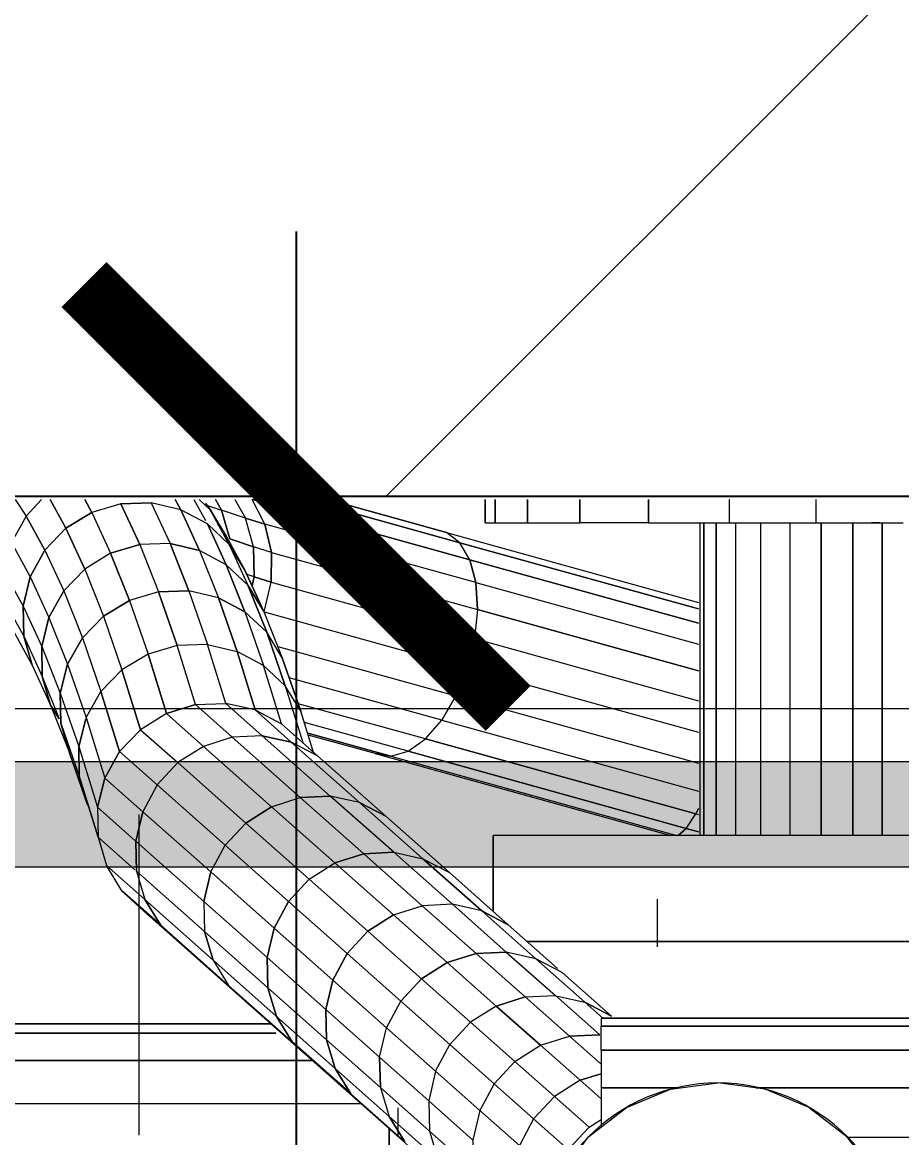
# Model space of a CAD drawing. Header units: millimetres. Extents: x -18512 to 101824, y -95768 to 52898.
# Drawn here: x 17744.8 to 17827.8, y -83957.9 to -83852.6 of the extents above; entities that cross this region are included whole.
import ezdxf

# ---------------------------------------------------------------- set-up
doc = ezdxf.new("R2010")
doc.units = ezdxf.units.MM
doc.header["$LTSCALE"] = 25
doc.header["$PDMODE"] = 3
doc.layers.get('0').update_dxf_attribs({"color": 254, "lineweight": 0})
doc.layers.get('Defpoints').update_dxf_attribs({"lineweight": 0})
doc.layers.add('AR WALL HATCH', color=8, linetype='Continuous')
for name, color, linetype, lineweight in [('Dim-in', 5, 'Continuous', 9), ('hatch', 252, 'Continuous', 0), ('I-FLR-TILE', 253, 'Continuous', 9), ('I-WALL', 2, 'Continuous', 9), ('xref-first floor frm cunsult$0$G-IMPT', 8, 'Continuous', 9)]:
    doc.layers.add(name, color=color, linetype=linetype, lineweight=lineweight)
doc.styles.add('ROMANS', font='ROMANS.shx', dxfattribs={"width": 0.75})
doc.dimstyles.new('1-50 INTERNAL', dxfattribs={"dimtxt": 100, "dimasz": 40, "dimexe": 40, "dimexo": 20, "dimgap": 50, "dimtad": 0, "dimdec": 0, "dimzin": 0, "dimdsep": 46, "dimtxsty": 'ROMANS', "dimblk": 'ARCHTICK', "dimcen": 0, "dimdle": 25, "dimclrd": 8, "dimclre": 8, "dimclrt": 3, "dimadec": 0, "dimazin": 0, "dimtfac": 1, "dimtdec": 0, "dimtmove": 1, "dimatfit": 3, "dimfxl": 1, "dimtolj": 1, "dimtzin": 0, "dimarcsym": 0})

# ---------------------------------------------------------------- blocks, each defined once
blk = doc.blocks.new('_ArchTick')
at = {"color": 0, "linetype": 'ByBlock', "const_width": 0.15}
blk.add_lwpolyline([(-0.5, -0.5), (0.5, 0.5)], dxfattribs=at)
blk = doc.blocks.new('*D347')
at = {"layer": 'Defpoints', "color": 0, "ltscale": 25, "transparency": 16777216}
for p in [(15988.09, -83897.35), (18388.09, -83926.97), (15988.09, -84145.38)]:
    blk.add_point(p, dxfattribs=at)
at = {"layer": 'Dim-in', "color": 8, "ltscale": 25, "transparency": 16777216}
for p, q in [((15988.09, -83917.35), (15988.09, -84185.38)), ((18388.09, -83946.97), (18388.09, -84185.38))]:
    blk.add_line(p, q, dxfattribs=at)
at = {"layer": 'Dim-in', "color": 8, "lineweight": -2, "ltscale": 25, "transparency": 16777216}
for p, q in [((15963.09, -84145.38), (17005.95, -84145.38)), ((18413.09, -84145.38), (17370.24, -84145.38))]:
    blk.add_line(p, q, dxfattribs=at)
at = {"layer": 'Dim-in', "color": 8, "lineweight": -2, "ltscale": 25, "transparency": 16777216, "xscale": 40, "yscale": 40, "zscale": 40, "rotation": 180}
blk.add_blockref('_ArchTick', (15988.09, -84145.38), dxfattribs=at)
at = {"layer": 'Dim-in', "color": 8, "lineweight": -2, "ltscale": 25, "transparency": 16777216, "xscale": 40, "yscale": 40, "zscale": 40}
blk.add_blockref('_ArchTick', (18388.09, -84145.38), dxfattribs=at)
at = {"layer": 'Dim-in', "color": 3, "ltscale": 25, "transparency": 16777216, "insert": (17188.09, -84145.38), "char_height": 100, "attachment_point": 5, "style": 'ROMANS'}
blk.add_mtext('\\A1;2400', dxfattribs=at)
blk = doc.blocks.new('*D348')
at = {"layer": 'Defpoints', "color": 0, "ltscale": 25, "transparency": 16777216}
for p in [(17998.09, -83897.35), (17770.64, -85447.35), (18388.09, -85447.35)]:
    blk.add_point(p, dxfattribs=at)
at = {"layer": 'Dim-in', "color": 8, "lineweight": -2, "ltscale": 25, "transparency": 16777216}
for p, q in [((17770.64, -83872.35), (17770.64, -84495.57)), ((17770.64, -85472.35), (17770.64, -84849.14))]:
    blk.add_line(p, q, dxfattribs=at)
at = {"layer": 'Dim-in', "color": 8, "linetype": 'Continuous', "lineweight": -2, "ltscale": 25, "transparency": 16777216}
for p, q in [((17978.09, -83897.35), (17730.64, -83897.35)), ((18368.09, -85447.35), (17730.64, -85447.35))]:
    blk.add_line(p, q, dxfattribs=at)
at = {"layer": 'Dim-in', "color": 8, "lineweight": -2, "ltscale": 25, "transparency": 16777216, "xscale": 40, "yscale": 40, "zscale": 40}
for p, rotation in [((17770.64, -83897.35), 90), ((17770.64, -85447.35), 270)]:
    blk.add_blockref('_ArchTick', p, dxfattribs=dict(at, rotation=rotation))
at = {"layer": 'Dim-in', "color": 3, "ltscale": 25, "transparency": 16777216, "insert": (17770.64, -84672.35), "char_height": 100, "attachment_point": 5, "rotation": 90, "style": 'ROMANS'}
blk.add_mtext('\\A1;1550', dxfattribs=at)
blk = doc.blocks.new('xref-first floor frm cunsult$0$rainshower - rain shower_dwg_Group_7-6994170-FIRST FLOOR PLAN')
at = {"layer": 'xref-first floor frm cunsult$0$G-IMPT'}
for p, q in [((61.79, 66.14), (61.79, 63.16)), ((59.14, 60.82), (10.54, 60.82)), ((59.14, 60.82), (10.54, 60.82)), ((10.54, 56.73), (54.53, 56.73)), ((54.53, 56.73), (10.54, 56.73)), ((10.54, 54.16), (51.09, 54.16)), ((51.09, 54.16), (10.54, 54.16)), ((10.54, 53.28), (50.65, 53.28)), ((50.65, 53.28), (10.54, 53.28)), ((141.96, 45.5), (74.8, 45.5)), ((74.8, 45.5), (141.96, 45.5)), ((71.6, 35.5), (71.6, 42.66)), ((71.6, 42.66), (71.6, 35.5)), ((141.96, 35.5), (71.6, 35.5)), ((141.96, 35.5), (71.6, 35.5)), ((91.08, 6), (91.08, 35.5)), ((91.08, 6), (91.08, 35.5)), ((91.47, 35.5), (91.47, 6)), ((91.47, 6), (91.47, 35.5)), ((92.62, 35.5), (92.62, 6)), ((92.62, 6), (92.62, 35.5)), ((94.44, 6), (94.44, 35.5)), ((94.44, 6), (94.44, 35.5)), ((96.81, 6), (96.81, 35.5)), ((96.81, 6), (96.81, 35.5)), ((99.58, 6), (99.58, 35.5)), ((99.58, 6), (99.58, 35.5)), ((102.54, 6), (102.54, 35.5)), ((102.54, 35.5), (102.54, 6)), ((105.51, 6), (105.51, 35.5)), ((105.51, 35.5), (105.51, 6)), ((108.27, 6), (108.27, 35.5)), ((108.27, 35.5), (108.27, 6)), ((70.84, 6), (70.84, 3.8)), ((70.84, 6), (71.79, 6)), ((70.84, 3.8), (70.84, 6)), ((71.79, 6), (74.83, 6)), ((71.79, 6), (71.79, 3.8)), ((71.79, 3.8), (71.79, 6)), ((74.83, 6), (79.77, 6)), ((74.83, 6), (74.83, 3.8)), ((74.83, 3.8), (74.83, 6)), ((86.25, 6), (79.77, 6)), ((79.77, 6), (79.77, 3.8)), ((79.77, 3.8), (79.77, 6)), ((86.25, 6), (93.85, 6)), ((86.25, 6), (86.25, 3.8)), ((86.25, 3.8), (86.25, 6)), ((93.85, 6), (102.04, 6)), ((93.85, 3.8), (93.85, 6)), ((93.85, 3.8), (93.85, 6)), ((102.04, 6), (110.26, 6)), ((102.04, 3.8), (102.04, 6)), ((102.04, 3.8), (102.04, 6)), ((108.05, 6), (107.29, 6))]:
    blk.add_line(p, q, dxfattribs=at)
at = {"layer": 'xref-first floor frm cunsult$0$G-IMPT', "flags": 128}
blk.add_lwpolyline([(61.79, 63.16), (61.79, 66.14), (61.79, 72.34)], dxfattribs=at)
blk = doc.blocks.new('xref-first floor frm cunsult$0$rainshower - rain shower_dwg_Group_5-6994173-FIRST FLOOR PLAN')
at = {"layer": 'xref-first floor frm cunsult$0$G-IMPT'}
for p, q in [((115, 47.51), (95, 47.51)), ((95, 46.7), (95, 47.51)), ((95, 47.51), (115, 47.51)), ((115, 46.7), (115, 47.51)), ((95, 46.7), (95, 44.33)), ((115, 46.7), (95, 46.7)), ((95, 46.7), (115, 46.7)), ((115, 44.33), (115, 46.7)), ((60.19, 46.25), (0, 46.25)), ((0, 45.49), (0, 46.25)), ((0, 46.25), (60.19, 46.25)), ((0, 43.24), (0, 45.49)), ((60.19, 45.49), (0, 45.49)), ((0, 45.49), (60.19, 45.49)), ((95, 46.25), (90.06, 46.25)), ((90.06, 46.25), (95, 46.25)), ((95, 45.49), (90.06, 45.49)), ((90.06, 45.49), (95, 45.49)), ((95, 44.33), (95, 40.55)), ((115, 44.33), (95, 44.33)), ((95, 44.33), (115, 44.33)), ((115, 40.55), (115, 44.33)), ((0, 43.24), (0, 39.66)), ((60.19, 43.24), (0, 43.24)), ((0, 43.24), (60.19, 43.24)), ((95, 43.24), (90.06, 43.24)), ((90.06, 43.24), (95, 43.24)), ((95, 40.55), (95, 35.63)), ((115, 40.55), (95, 40.55)), ((95, 40.55), (115, 40.55)), ((115, 35.63), (115, 40.55)), ((0, 37.64), (0, 39.66)), ((0, 39.66), (2.82, 39.66)), ((0, 39.66), (2.82, 39.66)), ((60.19, 39.66), (19.22, 39.66)), ((60.19, 39.66), (19.22, 39.66)), ((95, 39.66), (90.06, 39.66)), ((95, 39.66), (90.06, 39.66)), ((102.45, 38.47), (103.07, 39.08)), ((103.07, 39.08), (103.84, 39.51)), ((103.84, 39.51), (104.71, 39.75)), ((104.71, 39.75), (105.61, 39.77)), ((105.61, 39.77), (106.48, 39.57)), ((106.48, 39.57), (107.28, 39.17)), ((107.28, 39.17), (107.93, 38.6)), ((102.02, 37.74), (102.45, 38.47)), ((107.93, 38.6), (108.4, 37.89)), ((102.02, 37.74), (101.81, 36.93)), ((101.81, 36.93), (101.81, 33.1)), ((101.83, 36.1), (101.81, 36.93)), ((101.81, 36.93), (101.81, 33.1)), ((102.02, 37.74), (102.02, 33.91)), ((102.02, 37.74), (102.02, 33.91)), ((108.4, 37.89), (108.66, 37.09)), ((108.4, 35.33), (108.4, 37.89)), ((108.4, 37.89), (108.4, 35.33)), ((108.66, 37.09), (108.68, 36.26)), ((108.66, 33.26), (108.66, 37.09)), ((108.66, 37.09), (108.66, 33.26)), ((101.83, 36.1), (102.09, 35.3)), ((101.83, 36.1), (101.83, 32.27)), ((101.83, 36.1), (101.83, 32.27)), ((108.47, 35.45), (108.68, 36.26)), ((108.68, 32.43), (108.68, 36.26)), ((108.68, 36.26), (108.68, 32.43)), ((60.19, 35), (24.54, 35)), ((24.54, 35), (60.19, 35)), ((95, 35), (90.06, 35)), ((90.06, 35), (95, 35)), ((95, 35.63), (95, 29.9)), ((102.02, 35.63), (95, 35.63)), ((95, 35.63), (102.02, 35.63)), ((102.56, 34.59), (102.09, 35.3)), ((102.09, 35.3), (102.09, 31.47)), ((102.09, 35.3), (102.09, 31.47)), ((108.04, 34.72), (108.47, 35.45)), ((115, 35.63), (108.4, 35.63)), ((108.4, 35.63), (115, 35.63)), ((108.47, 31.62), (108.47, 35.45)), ((108.47, 35.45), (108.47, 31.62)), ((115, 29.9), (115, 35.63)), ((102.02, 33.91), (101.81, 33.1)), ((102.02, 33.91), (101.81, 33.1)), ((103.21, 34.01), (102.56, 34.59)), ((102.56, 30.76), (102.56, 34.59)), ((102.56, 34.59), (102.56, 30.76)), ((103.21, 34.01), (103.21, 30.19)), ((103.21, 34.01), (104, 33.62)), ((103.21, 34.01), (103.21, 30.19)), ((106.64, 33.68), (107.41, 34.11)), ((107.41, 34.11), (108.04, 34.72)), ((107.41, 30.28), (107.41, 34.11)), ((107.41, 34.11), (107.41, 30.28)), ((108.04, 30.89), (108.04, 34.72)), ((108.04, 34.72), (108.04, 30.89)), ((108.47, 33.85), (108.66, 33.26)), ((108.47, 33.85), (108.66, 33.26)), ((101.81, 33.1), (101.83, 32.27)), ((101.81, 33.1), (101.83, 32.27)), ((104, 33.62), (104.88, 33.42)), ((104, 33.62), (104, 29.79)), ((104, 33.62), (104, 29.79)), ((104.88, 33.42), (105.78, 33.44)), ((104.88, 33.42), (104.88, 29.59)), ((104.88, 33.42), (104.88, 29.59)), ((105.78, 33.44), (106.64, 33.68)), ((105.78, 33.44), (105.78, 29.61)), ((105.78, 33.44), (105.78, 29.61)), ((106.74, 29.9), (106.64, 33.68)), ((108.68, 32.43), (108.66, 33.26)), ((108.68, 32.43), (108.66, 33.26)), ((101.83, 32.27), (102.04, 31.62)), ((101.83, 32.27), (102.04, 31.62)), ((108.04, 30.89), (108.47, 31.62)), ((108.04, 30.89), (108.47, 31.62)), ((108.47, 31.62), (108.68, 32.43)), ((108.47, 31.62), (108.68, 32.43)), ((102.56, 30.76), (102.09, 31.47)), ((102.56, 30.76), (102.09, 31.47)), ((102.56, 30.76), (103.21, 30.19)), ((102.56, 30.76), (103.21, 30.19)), ((107.41, 30.28), (108.04, 30.89)), ((107.41, 30.28), (108.04, 30.89)), ((27.43, 29.58), (60.19, 29.58)), ((60.19, 29.58), (27.43, 29.58)), ((95, 29.58), (90.06, 29.58)), ((90.06, 29.58), (95, 29.58)), ((95, 23.75), (95, 29.9)), ((95, 29.9), (103.77, 29.9)), ((95, 29.9), (103.77, 29.9)), ((103.21, 30.19), (103.77, 29.9)), ((103.21, 30.19), (103.77, 29.9)), ((103.77, 29.9), (104, 29.79)), ((104, 29.79), (104.88, 29.59)), ((104.88, 29.59), (105.78, 29.61)), ((106.74, 29.9), (105.78, 29.61)), ((107.41, 30.28), (106.74, 29.9)), ((107.41, 30.28), (106.74, 29.9)), ((115, 29.9), (106.74, 29.9)), ((115, 23.75), (115, 29.9)), ((28.13, 23.75), (60.19, 23.75)), ((28.13, 23.75), (60.19, 23.75)), ((95, 23.75), (90.06, 23.75)), ((90.06, 23.75), (95, 23.75)), ((95, 17.61), (95, 23.75)), ((115, 23.75), (95, 23.75)), ((95, 23.75), (115, 23.75)), ((115, 17.61), (115, 23.75)), ((26.74, 17.93), (60.19, 17.98)), ((60.19, 17.93), (26.74, 17.93)), ((95, 17.93), (90.06, 17.93)), ((90.06, 17.93), (95, 17.93)), ((95, 17.61), (95, 11.88)), ((115, 17.61), (95, 17.61)), ((95, 17.61), (115, 17.61)), ((115, 11.88), (115, 17.61)), ((23.2, 12.5), (60.19, 12.5)), ((23.2, 12.5), (60.19, 12.5)), ((90.06, 12.5), (95, 12.5)), ((90.06, 12.5), (95, 12.5)), ((95, 11.88), (95, 6.96)), ((115, 11.88), (95, 11.88)), ((95, 11.88), (115, 11.88)), ((115, 6.96), (115, 11.88)), ((0, 7.84), (0, 11.53)), ((0, 4.27), (0, 7.84)), ((7.42, 7.84), (0, 7.84)), ((0, 7.84), (7.42, 7.84)), ((60.19, 7.84), (14.62, 7.84)), ((14.62, 7.84), (60.19, 7.84)), ((95, 7.84), (90.06, 7.84)), ((90.06, 7.84), (95, 7.84)), ((95, 3.18), (95, 6.96)), ((115, 6.96), (95, 6.96)), ((95, 6.96), (115, 6.96)), ((115, 3.18), (115, 6.96)), ((0, 4.27), (0, 2.02)), ((60.19, 4.27), (0, 4.27)), ((0, 4.27), (60.19, 4.27)), ((95, 4.27), (90.06, 4.27)), ((90.06, 4.27), (95, 4.27)), ((95, 0.81), (95, 3.18)), ((115, 3.18), (95, 3.18)), ((95, 3.18), (115, 3.18)), ((115, 0.81), (115, 3.18)), ((0, 1.25), (0, 2.02)), ((60.19, 2.02), (0, 2.02)), ((0, 2.02), (60.19, 2.02)), ((60.19, 1.25), (0, 1.25)), ((0, 1.25), (60.19, 1.25)), ((95, 2.02), (90.06, 2.02)), ((90.06, 2.02), (95, 2.02)), ((95, 1.25), (90.06, 1.25)), ((90.06, 1.25), (95, 1.25)), ((95, 0), (95, 0.81)), ((115, 0.81), (95, 0.81)), ((95, 0.81), (115, 0.81)), ((115, 0), (95, 0)), ((95, 0), (115, 0)), ((115, 0.81), (115, 0))]:
    blk.add_line(p, q, dxfattribs=at)
at = {"layer": 'xref-first floor frm cunsult$0$G-IMPT', "flags": 128}
for points in [[(102.02, 33.91), (101.81, 33.1), (101.83, 32.27), (102.04, 31.62)], [(104, 29.79), (104.88, 29.59), (105.78, 29.61), (106.64, 29.85), (106.74, 29.9), (107.41, 30.28), (108.04, 30.89), (108.47, 31.62), (108.68, 32.43), (108.66, 33.26), (108.47, 33.85)], [(106.64, 33.68), (106.74, 29.9), (115, 29.9)], [(102.09, 31.47), (102.56, 30.76), (103.21, 30.19), (103.77, 29.9), (104, 29.79)]]:
    blk.add_lwpolyline(points, dxfattribs=at)
at = {"layer": 'xref-first floor frm cunsult$0$G-IMPT'}
for start_param, end_param in [(5.247662, 9.424778), (3.141593, 5.224649)]:
    blk.add_ellipse((105.24, 36.59), major_axis=(3.45, 0), ratio=0.92388, start_param=start_param, end_param=end_param, dxfattribs=at)
blk = doc.blocks.new('xref-first floor frm cunsult$0$rainshower - rain shower_dwg_Group_3-6994174-FIRST FLOOR PLAN')
at = {"layer": 'xref-first floor frm cunsult$0$G-IMPT'}
for p, q in [((12.76, 33.84), (8.61, 32.12)), ((12.76, 33.84), (17.22, 34.43)), ((17.22, 34.43), (21.67, 33.84)), ((25.82, 32.12), (21.67, 33.84)), ((5.04, 29.39), (8.61, 32.12)), ((25.82, 32.12), (29.39, 29.39)), ((2.31, 25.82), (5.04, 29.39)), ((32.12, 25.82), (29.39, 29.39)), ((0.59, 21.67), (2.31, 25.82)), ((33.84, 21.67), (32.12, 25.82)), ((0.59, 21.67), (0, 17.22)), ((33.84, 21.67), (34.43, 17.22)), ((0.59, 12.76), (0, 17.22)), ((33.84, 12.76), (34.43, 17.22)), ((0.59, 12.76), (2.31, 8.61)), ((32.12, 8.61), (33.84, 12.76)), ((2.31, 8.61), (5.04, 5.04)), ((32.12, 8.61), (29.39, 5.04)), ((5.04, 5.04), (8.61, 2.31)), ((25.82, 2.31), (29.39, 5.04)), ((8.61, 2.31), (12.76, 0.59)), ((25.82, 2.31), (21.67, 0.59)), ((12.76, 0.59), (17.22, 0)), ((21.67, 0.59), (17.22, 0))]:
    blk.add_line(p, q, dxfattribs=at)
blk.add_circle((17.22, 17.22), 17.22, dxfattribs=at)
blk = doc.blocks.new('xref-first floor frm cunsult$0$rainshower - rain shower_dwg_Group_8-6994175-FIRST FLOOR PLAN')
at = {"layer": 'xref-first floor frm cunsult$0$G-IMPT'}
for p, q in [((69.77, 73.24), (65.59, 69.53)), ((65.34, 72.47), (60.25, 67.94)), ((61.78, 68.14), (66.41, 72.25)), ((65.59, 69.53), (66.41, 72.25)), ((58.18, 66.02), (63.27, 70.54)), ((63.27, 70.54), (61.78, 68.14)), ((70.34, 67.6), (74.06, 70.9)), ((75.41, 68.37), (74.06, 70.9)), ((75.41, 68.37), (74.06, 70.9)), ((75.41, 68.37), (78.68, 71.27)), ((80.63, 69.17), (78.68, 71.27)), ((60.96, 65.42), (65.59, 69.53)), ((65.51, 66.68), (69.68, 70.38)), ((65.51, 66.68), (65.59, 69.53)), ((65.51, 66.68), (65.59, 69.53)), ((70.34, 67.6), (69.68, 70.38)), ((77.36, 66.27), (80.63, 69.17)), ((80.63, 69.17), (81.77, 68.45)), ((80.63, 69.17), (81.77, 68.45)), ((60.25, 67.94), (54.7, 63.02)), ((56.69, 63.62), (61.78, 68.14)), ((58.18, 66.02), (60.25, 67.94)), ((60.96, 65.42), (61.78, 68.14)), ((66.16, 63.89), (70.34, 67.6)), ((70.34, 67.6), (66.16, 63.89)), ((71.68, 65.06), (70.34, 67.6)), ((71.68, 65.06), (70.34, 67.6)), ((71.68, 65.06), (75.41, 68.37)), ((77.36, 66.27), (75.41, 68.37)), ((60.88, 62.57), (65.51, 66.68)), ((66.16, 63.89), (65.51, 66.68)), ((79.79, 64.74), (81.77, 66.49)), ((57.93, 65.8), (52.64, 61.1)), ((55.88, 60.91), (60.96, 65.42)), ((55.88, 60.91), (60.96, 65.42)), ((58.18, 66.02), (56.69, 63.62)), ((56.69, 63.62), (58.18, 66.02)), ((60.88, 62.57), (60.96, 65.42)), ((60.96, 65.42), (60.88, 62.57)), ((73.64, 62.96), (77.36, 66.27)), ((79.79, 64.74), (77.36, 66.27)), ((71.68, 65.06), (67.51, 61.36)), ((73.64, 62.96), (71.68, 65.06)), ((79.79, 64.74), (76.06, 61.43)), ((79.79, 64.74), (81.77, 64.12)), ((81.77, 64.12), (79.79, 64.74)), ((51.15, 58.71), (56.69, 63.62)), ((55.88, 60.91), (56.69, 63.62)), ((66.16, 63.89), (61.53, 59.79)), ((66.16, 63.89), (67.51, 61.36)), ((66.16, 63.89), (67.51, 61.36)), ((78.79, 60.58), (81.77, 63.22)), ((78.79, 60.58), (81.77, 63.22)), ((54.7, 63.02), (48.7, 57.7)), ((48.7, 57.7), (54.7, 63.02)), ((52.64, 61.1), (54.7, 63.02)), ((55.8, 58.06), (60.88, 62.57)), ((60.88, 62.57), (61.53, 59.79)), ((73.64, 62.96), (69.46, 59.26)), ((73.64, 62.96), (76.06, 61.43)), ((52.64, 61.1), (46.64, 55.79)), ((51.15, 58.71), (52.64, 61.1)), ((67.51, 61.36), (62.88, 57.26)), ((67.51, 61.36), (69.46, 59.26)), ((76.06, 61.43), (71.88, 57.73)), ((71.88, 57.73), (76.06, 61.43)), ((76.06, 61.43), (78.79, 60.58)), ((76.06, 61.43), (78.79, 60.58)), ((55.88, 60.91), (50.34, 56)), ((55.88, 60.91), (55.8, 58.06)), ((78.79, 60.58), (74.61, 56.87)), ((81.64, 60.46), (77.46, 56.75)), ((78.79, 60.58), (81.64, 60.46)), ((81.64, 60.46), (78.79, 60.58)), ((56.46, 55.28), (61.53, 59.79)), ((61.53, 59.79), (62.88, 57.26)), ((69.46, 59.26), (64.83, 55.16)), ((71.88, 57.73), (69.46, 59.26)), ((51.09, 58.66), (45.17, 53.4)), ((51.09, 58.66), (45.17, 53.4)), ((50.27, 53.16), (55.8, 58.06)), ((51.15, 58.71), (50.34, 56)), ((56.46, 55.28), (55.8, 58.06)), ((55.8, 58.06), (56.46, 55.28)), ((82.75, 58.69), (78.11, 54.58)), ((80.24, 57.37), (81.93, 58.87)), ((82.75, 58.69), (80.24, 57.37)), ((42.25, 51.98), (48.7, 57.7)), ((46.64, 55.79), (48.7, 57.7)), ((57.81, 52.76), (62.88, 57.26)), ((62.88, 57.26), (64.83, 55.16)), ((71.88, 57.73), (67.26, 53.62)), ((74.61, 56.87), (69.98, 52.77)), ((71.88, 57.73), (74.61, 56.87)), ((74.61, 56.87), (77.46, 56.75)), ((75.6, 53.26), (80.24, 57.37)), ((77.67, 56.8), (80.24, 57.37)), ((40.21, 50.08), (46.64, 55.79)), ((50.34, 56), (44.36, 50.7)), ((45.17, 53.4), (46.64, 55.79)), ((50.27, 53.16), (50.34, 56)), ((72.83, 52.64), (77.46, 56.75)), ((72.83, 52.64), (77.46, 56.75)), ((50.93, 50.38), (56.46, 55.28)), ((57.81, 52.76), (56.46, 55.28)), ((59.76, 50.65), (64.83, 55.16)), ((67.26, 53.62), (64.83, 55.16)), ((73.01, 50.06), (77.67, 54.19)), ((78.11, 54.58), (75.6, 53.26)), ((38.73, 47.69), (45.17, 53.4)), ((44.29, 47.86), (50.27, 53.16)), ((44.36, 50.7), (45.17, 53.4)), ((50.93, 50.38), (50.27, 53.16)), ((50.27, 53.16), (50.93, 50.38)), ((52.28, 47.86), (57.81, 52.76)), ((59.76, 50.65), (57.81, 52.76)), ((62.18, 49.12), (67.26, 53.62)), ((64.9, 48.26), (69.98, 52.77)), ((69.98, 52.77), (67.26, 53.62)), ((67.75, 48.13), (72.83, 52.64)), ((72.83, 52.64), (69.98, 52.77)), ((70.51, 48.75), (75.6, 53.26)), ((75.6, 53.26), (72.83, 52.64)), ((42.25, 51.98), (38.63, 48.77)), ((42.25, 51.98), (40.21, 50.08)), ((40.21, 50.08), (42.25, 51.98)), ((37.94, 45), (44.36, 50.7)), ((44.29, 47.86), (44.36, 50.7)), ((54.24, 45.75), (59.76, 50.65)), ((62.18, 49.12), (59.76, 50.65)), ((36.58, 46.86), (40.21, 50.08)), ((40.21, 50.08), (38.73, 47.69)), ((38.73, 47.69), (40.21, 50.08)), ((50.93, 50.38), (44.96, 45.08)), ((50.93, 50.38), (52.28, 47.86)), ((67.47, 45.14), (73.01, 50.06)), ((67.47, 45.14), (73.01, 50.06)), ((70.51, 48.75), (73.01, 50.06)), ((36.58, 46.86), (38.63, 48.77)), ((62.18, 49.12), (56.65, 44.22)), ((62.18, 49.12), (64.9, 48.26)), ((70.51, 48.75), (64.97, 43.83)), ((70.51, 48.75), (67.75, 48.13)), ((38.73, 47.69), (35.11, 44.48)), ((44.29, 47.86), (37.87, 42.16)), ((37.94, 45), (38.73, 47.69)), ((44.29, 47.86), (44.96, 45.08)), ((52.28, 47.86), (46.31, 42.56)), ((54.24, 45.75), (52.28, 47.86)), ((59.38, 43.36), (64.9, 48.26)), ((62.21, 43.22), (67.75, 48.13)), ((67.75, 48.13), (64.9, 48.26)), ((67.75, 48.13), (64.9, 48.26)), ((36.58, 46.86), (35.11, 44.48)), ((36.58, 46.86), (35.11, 44.48)), ((54.24, 45.75), (48.26, 40.46)), ((54.24, 45.75), (56.65, 44.22)), ((34.33, 41.79), (37.8, 44.87)), ((34.33, 41.79), (35.11, 44.48)), ((37.87, 42.16), (37.94, 45)), ((44.96, 45.08), (38.54, 39.39)), ((44.96, 45.08), (46.31, 42.56)), ((56.65, 44.22), (50.68, 38.92)), ((56.65, 44.22), (59.38, 43.36)), ((67.47, 45.14), (61.47, 39.82)), ((64.97, 43.83), (67.47, 45.14)), ((59.38, 43.36), (53.4, 38.06)), ((62.21, 43.22), (56.23, 37.92)), ((64.97, 43.83), (58.99, 38.52)), ((62.21, 43.22), (59.38, 43.36)), ((62.21, 43.22), (64.97, 43.83)), ((37.87, 42.16), (38.54, 39.39)), ((38.54, 39.39), (37.87, 42.16)), ((46.31, 42.56), (39.9, 36.87)), ((46.31, 42.56), (48.26, 40.46)), ((32.55, 36.05), (34.33, 41.79)), ((34.33, 41.79), (32.55, 36.05)), ((34.28, 38.97), (37.8, 42.1)), ((37.8, 42.1), (34.28, 38.97)), ((34.28, 38.97), (34.33, 41.79)), ((60.45, 33.91), (88.36, 41.65)), ((61.94, 34.16), (88.92, 41.65)), ((61.94, 34.16), (88.92, 41.65)), ((89.8, 40.97), (89.04, 41.65)), ((89.8, 40.97), (90.96, 41.29)), ((41.85, 34.76), (48.26, 40.46)), ((50.68, 38.92), (48.26, 40.46)), ((63.56, 33.69), (89.8, 40.97)), ((89.8, 40.97), (90.71, 39.6)), ((32.5, 33.24), (34.28, 38.97)), ((34.97, 36.22), (34.28, 38.97)), ((34.97, 36.22), (38.54, 39.39)), ((34.97, 36.22), (38.54, 39.39)), ((39.9, 36.87), (38.54, 39.39)), ((55.03, 34.11), (61.47, 39.82)), ((58.99, 38.52), (61.47, 39.82)), ((65.2, 32.52), (90.71, 39.6)), ((90.71, 39.6), (90.96, 39.67)), ((90.71, 39.6), (90.96, 39.1)), ((31.6, 33.74), (33.33, 38.74)), ((33.33, 38.74), (31.6, 33.74)), ((32.55, 36.05), (33.33, 38.74)), ((32.55, 36.05), (33.33, 38.74)), ((44.26, 33.23), (50.68, 38.92)), ((46.98, 32.36), (53.4, 38.06)), ((49.8, 32.22), (56.23, 37.92)), ((50.68, 38.92), (53.4, 38.06)), ((52.55, 32.82), (58.99, 38.52)), ((53.4, 38.06), (56.23, 37.92)), ((58.99, 38.52), (56.23, 37.92)), ((36.35, 33.72), (39.9, 36.87)), ((41.85, 34.76), (39.9, 36.87)), ((41.85, 34.76), (39.9, 36.87)), ((66.74, 30.74), (90.96, 37.46)), ((30.81, 31.04), (32.55, 36.05)), ((32.5, 33.24), (32.55, 36.05)), ((33.2, 30.51), (34.97, 36.22)), ((36.35, 33.72), (34.97, 36.22)), ((34.97, 36.22), (36.35, 33.72)), ((38.33, 31.65), (41.85, 34.76)), ((44.26, 33.23), (41.85, 34.76)), ((68.08, 28.46), (90.96, 34.8)), ((29.85, 29.34), (31.6, 33.74)), ((30.81, 31.04), (31.6, 33.74)), ((34.59, 28.04), (36.35, 33.72)), ((36.35, 33.72), (34.59, 28.04)), ((38.33, 31.65), (36.35, 33.72)), ((55.03, 34.11), (51.63, 31.09)), ((55.03, 34.11), (52.55, 32.82)), ((54.69, 33.89), (53.45, 29.9)), ((63.56, 33.69), (53.79, 30.98)), ((63.56, 33.69), (53.79, 30.98)), ((61.94, 34.16), (54.1, 31.99)), ((60.45, 33.91), (54.15, 32.16)), ((60.45, 33.91), (54.15, 32.16)), ((60.45, 33.91), (61.94, 34.16)), ((61.94, 34.16), (63.56, 33.69)), ((61.94, 34.16), (63.56, 33.69)), ((63.56, 33.69), (65.2, 32.52)), ((30.76, 28.22), (32.5, 33.24)), ((30.76, 28.22), (32.5, 33.24)), ((33.17, 30.64), (32.5, 33.24)), ((32.5, 33.24), (33.17, 30.64)), ((40.78, 30.13), (44.26, 33.23)), ((46.98, 32.36), (44.26, 33.23)), ((49.13, 29.78), (52.55, 32.82)), ((52.55, 32.82), (49.8, 32.22)), ((51.98, 27.51), (53.64, 32.87)), ((51.98, 27.51), (53.64, 32.87)), ((38.33, 31.65), (36.58, 25.99)), ((36.58, 25.99), (38.33, 31.65)), ((40.78, 30.13), (38.33, 31.65)), ((43.52, 29.29), (46.98, 32.36)), ((49.8, 32.22), (46.37, 29.17)), ((49.8, 32.22), (46.98, 32.36)), ((65.2, 32.52), (53.21, 29.2)), ((65.2, 32.52), (66.74, 30.74)), ((69.14, 25.84), (90.96, 31.89)), ((69.14, 25.84), (90.96, 31.89)), ((29.06, 26.63), (30.65, 30.64)), ((29.06, 26.63), (30.65, 30.64)), ((29.85, 29.34), (30.65, 30.64)), ((30.76, 28.22), (30.81, 31.04)), ((30.81, 31.04), (30.76, 28.22)), ((49.13, 29.78), (51.63, 31.09)), ((51.63, 31.09), (49.93, 25.59)), ((66.74, 30.74), (52.36, 26.75)), ((66.74, 30.74), (68.08, 28.46)), ((31.45, 25.48), (33.2, 30.51)), ((33.2, 30.51), (34.59, 28.04)), ((33.2, 30.51), (34.59, 28.04)), ((40.78, 30.13), (39.04, 24.51)), ((39.04, 24.51), (40.78, 30.13)), ((43.52, 29.29), (40.78, 30.13)), ((49.13, 29.78), (46.37, 29.17)), ((49.13, 29.78), (47.43, 24.26)), ((51.7, 24.86), (53.45, 29.9)), ((53.45, 29.9), (51.98, 27.51)), ((28.1, 25.55), (29.85, 29.34)), ((28.1, 25.55), (29.85, 29.34)), ((29.06, 26.63), (29.85, 29.34)), ((29.85, 29.34), (29.06, 26.63)), ((43.52, 29.29), (41.79, 23.7)), ((43.52, 29.29), (46.37, 29.17)), ((46.37, 29.17), (44.65, 23.62)), ((51.28, 23.8), (68.08, 28.46)), ((68.08, 28.46), (69.14, 25.84)), ((69.83, 23.06), (90.96, 28.92)), ((69.83, 23.06), (90.96, 28.92)), ((29.01, 23.8), (30.76, 28.22)), ((31.45, 25.48), (30.76, 28.22)), ((32.84, 22.99), (34.59, 28.04)), ((36.58, 25.99), (34.59, 28.04)), ((34.59, 28.04), (36.58, 25.99)), ((51.98, 27.51), (49.93, 25.59)), ((49.93, 25.59), (51.98, 27.51)), ((50.23, 22.46), (51.98, 27.51)), ((51.98, 27.51), (50.23, 22.46)), ((27.31, 22.83), (29.06, 26.63)), ((29.01, 23.8), (29.06, 26.63)), ((26.35, 22.35), (28.1, 25.55)), ((27.31, 22.83), (28.1, 25.55)), ((28.1, 25.55), (27.31, 22.83)), ((29.69, 21.05), (31.45, 25.48)), ((32.84, 22.99), (31.45, 25.48)), ((34.83, 20.94), (36.58, 25.99)), ((39.04, 24.51), (36.58, 25.99)), ((49.93, 25.59), (47.43, 24.26)), ((48.17, 20.53), (49.93, 25.59)), ((48.17, 20.53), (49.93, 25.59)), ((50, 20.53), (69.14, 25.84)), ((69.14, 25.84), (69.83, 23.06)), ((70.11, 20.31), (90.96, 26.09)), ((37.28, 19.45), (39.04, 24.51)), ((41.79, 23.7), (39.04, 24.51)), ((44.65, 23.62), (47.43, 24.26)), ((44.65, 23.62), (47.43, 24.26)), ((45.67, 19.2), (47.43, 24.26)), ((47.43, 24.26), (45.67, 19.2)), ((49.94, 20.43), (51.7, 24.86)), ((51.7, 24.86), (50.23, 22.46)), ((27.25, 19.99), (29.01, 23.8)), ((29.69, 21.05), (29.01, 23.8)), ((40.03, 18.64), (41.79, 23.7)), ((44.65, 23.62), (41.79, 23.7)), ((42.89, 18.55), (44.65, 23.62)), ((69.96, 17.77), (90.96, 23.59)), ((25.54, 19.62), (27.31, 22.83)), ((27.25, 19.99), (27.31, 22.83)), ((31.08, 18.55), (32.84, 22.99)), ((34.83, 20.94), (32.84, 22.99)), ((50.23, 22.46), (48.17, 20.53)), ((50.23, 22.46), (48.17, 20.53)), ((48.46, 18.02), (50.23, 22.46)), ((50.65, 17.74), (69.83, 23.06)), ((70.11, 20.31), (69.83, 23.06)), ((69.39, 15.62), (90.96, 21.6)), ((90.96, 21.6), (69.39, 15.62)), ((27.93, 17.22), (29.69, 21.05)), ((31.08, 18.55), (29.69, 21.05)), ((33.06, 16.49), (34.83, 20.94)), ((37.28, 19.45), (34.83, 20.94)), ((34.83, 20.94), (37.28, 19.45)), ((48.17, 20.53), (45.67, 19.2)), ((46.4, 16.08), (48.17, 20.53)), ((48.18, 16.6), (49.94, 20.43)), ((49.94, 20.43), (48.46, 18.02)), ((50, 20.53), (50.65, 17.74)), ((50.67, 14.92), (70.11, 20.31)), ((68.45, 14.01), (90.96, 20.25)), ((69.96, 17.77), (70.11, 20.31)), ((25.48, 16.77), (27.25, 19.99)), ((27.93, 17.22), (27.25, 19.99)), ((35.51, 15), (37.28, 19.45)), ((40.03, 18.64), (37.28, 19.45)), ((45.67, 19.2), (42.89, 18.55)), ((45.67, 19.2), (42.89, 18.55)), ((43.9, 14.74), (45.67, 19.2)), ((67.18, 13.04), (90.96, 19.64)), ((67.18, 13.04), (90.96, 19.64)), ((29.31, 14.72), (31.08, 18.55)), ((33.06, 16.49), (31.08, 18.55)), ((38.26, 14.18), (40.03, 18.64)), ((42.89, 18.55), (40.03, 18.64)), ((41.12, 14.09), (42.89, 18.55)), ((48.46, 18.02), (46.4, 16.08)), ((46.69, 14.18), (48.46, 18.02)), ((49.04, 17.23), (48.85, 18.06)), ((48.85, 18.06), (49.04, 17.23)), ((26.16, 14), (27.93, 17.22)), ((29.31, 14.72), (27.93, 17.22)), ((49.04, 17.23), (48.29, 16.99)), ((49.04, 17.23), (48.29, 16.99)), ((49.04, 17.23), (48.99, 14.39)), ((50.65, 17.74), (49.04, 17.23)), ((69.96, 17.77), (50.05, 12.25)), ((50.67, 14.92), (50.65, 17.74)), ((69.96, 17.77), (69.39, 15.62)), ((31.29, 12.65), (33.06, 16.49)), ((35.51, 15), (33.06, 16.49)), ((46.4, 16.08), (43.9, 14.74)), ((44.63, 12.24), (46.4, 16.08)), ((48.18, 16.6), (46.4, 13.38)), ((48.18, 16.6), (46.69, 14.18)), ((33.74, 11.15), (35.51, 15)), ((38.26, 14.18), (35.51, 15)), ((43.9, 14.74), (41.12, 14.09)), ((42.12, 10.89), (43.9, 14.74)), ((69.39, 15.62), (48.92, 9.94)), ((50.67, 14.92), (48.99, 14.39)), ((50.67, 14.92), (50.05, 12.25)), ((69.39, 15.62), (68.45, 14.01)), ((27.53, 11.49), (26.16, 14)), ((27.53, 11.49), (29.31, 14.72)), ((31.29, 12.65), (29.31, 14.72)), ((36.48, 10.33), (38.26, 14.18)), ((41.12, 14.09), (38.26, 14.18)), ((39.34, 10.24), (41.12, 14.09)), ((46.69, 14.18), (44.63, 12.24)), ((46.69, 14.18), (44.92, 10.95)), ((46.62, 14.11), (46.4, 13.38)), ((48.99, 14.39), (46.75, 13.65)), ((46.75, 13.65), (48.99, 14.39)), ((48.99, 14.39), (48.23, 11.68)), ((53.79, 9.94), (68.45, 14.01)), ((68.45, 14.01), (67.18, 13.04)), ((31.29, 12.65), (29.8, 9.94)), ((29.8, 9.94), (31.29, 12.65)), ((33.74, 11.15), (31.29, 12.65)), ((46.4, 13.38), (44.92, 10.95)), ((46.4, 13.38), (45.6, 12.19)), ((46.75, 13.65), (45.98, 10.94)), ((56.01, 9.94), (67.18, 13.04)), ((44.63, 12.24), (42.12, 10.89)), ((44.63, 12.24), (42.12, 10.89)), ((43.37, 9.94), (44.45, 11.9)), ((43.37, 9.94), (44.45, 11.9)), ((48.23, 11.68), (45.98, 10.94)), ((47.21, 9.94), (48.23, 11.68)), ((47.21, 9.94), (48.23, 11.68)), ((50.05, 12.25), (48.23, 11.68)), ((50.05, 12.25), (48.85, 9.94)), ((26.49, 9.94), (27.53, 11.49)), ((26.49, 9.94), (27.53, 11.49)), ((29, 9.94), (27.53, 11.49)), ((33.07, 9.94), (33.74, 11.15)), ((33.74, 11.15), (33.07, 9.94)), ((36.48, 10.33), (33.74, 11.15)), ((42.12, 10.89), (39.34, 10.24)), ((41.6, 9.94), (42.12, 10.89)), ((42.12, 10.89), (41.6, 9.94)), ((44.92, 10.95), (43.85, 9.94)), ((44.92, 10.95), (43.85, 9.94)), ((44.45, 10.26), (44.92, 10.95)), ((44.45, 10.26), (44.92, 10.95)), ((44.47, 10.42), (45.98, 10.94)), ((44.47, 10.42), (45.98, 10.94)), ((45.39, 9.94), (45.98, 10.94)), ((45.98, 10.94), (45.39, 9.94)), ((39.34, 10.24), (36.48, 10.33))]:
    blk.add_line(p, q, dxfattribs=at)
at = {"layer": 'xref-first floor frm cunsult$0$G-IMPT', "flags": 128}
for points in [[(61.78, 68.14), (63.27, 70.54), (58.18, 66.02), (60.25, 67.94), (65.34, 72.47), (69.99, 76.59)], [(69.68, 70.38), (69.77, 73.24), (65.59, 69.53), (66.41, 72.25), (61.78, 68.14), (56.69, 63.62), (55.88, 60.91)], [(74.06, 70.9), (70.34, 67.6), (69.68, 70.38), (65.51, 66.68), (60.88, 62.57), (61.53, 59.79), (66.16, 63.89), (65.51, 66.68)], [(80.63, 69.17), (78.68, 71.27), (75.41, 68.37), (77.36, 66.27)], [(65.59, 69.53), (60.96, 65.42), (61.78, 68.14)], [(79.79, 64.74), (77.36, 66.27), (80.63, 69.17)], [(45.17, 53.4), (46.64, 55.79), (40.21, 50.08), (36.58, 46.86), (38.63, 48.77), (42.25, 51.98), (48.7, 57.7), (46.64, 55.79), (52.64, 61.1), (54.7, 63.02), (60.25, 67.94)], [(67.51, 61.36), (71.68, 65.06), (75.41, 68.37)], [(77.36, 66.27), (73.64, 62.96), (76.06, 61.43), (79.79, 64.74), (81.77, 66.49)], [(57.93, 65.8), (52.64, 61.1), (51.15, 58.71)], [(67.26, 53.62), (71.88, 57.73), (69.46, 59.26), (73.64, 62.96), (71.68, 65.06)], [(60.88, 62.57), (55.8, 58.06), (55.88, 60.91), (50.34, 56), (51.15, 58.71), (56.69, 63.62)], [(50.93, 50.38), (56.46, 55.28), (57.81, 52.76), (62.88, 57.26), (67.51, 61.36)], [(67.51, 61.36), (69.46, 59.26), (64.83, 55.16), (67.26, 53.62)], [(78.79, 60.58), (74.61, 56.87), (71.88, 57.73)], [(74.61, 56.87), (77.46, 56.75), (81.64, 60.46)], [(56.46, 55.28), (61.53, 59.79), (62.88, 57.26)], [(44.96, 45.08), (44.29, 47.86), (50.27, 53.16), (55.8, 58.06)], [(62.21, 43.22), (64.97, 43.83), (70.51, 48.75), (75.6, 53.26), (80.24, 57.37), (82.75, 58.69), (78.11, 54.58), (75.6, 53.26), (72.83, 52.64), (67.75, 48.13)], [(77.67, 56.8), (80.24, 57.37), (81.93, 58.87)], [(62.88, 57.26), (64.83, 55.16), (59.76, 50.65), (54.24, 45.75), (56.65, 44.22)], [(62.18, 49.12), (64.9, 48.26), (69.98, 52.77), (74.61, 56.87)], [(44.36, 50.7), (50.34, 56), (50.27, 53.16)], [(77.67, 54.19), (73.01, 50.06), (70.51, 48.75)], [(37.94, 45), (38.73, 47.69), (45.17, 53.4), (44.36, 50.7)], [(52.28, 47.86), (57.81, 52.76), (59.76, 50.65), (62.18, 49.12)], [(56.65, 44.22), (62.18, 49.12), (67.26, 53.62), (69.98, 52.77), (72.83, 52.64)], [(46.31, 42.56), (52.28, 47.86), (50.93, 50.38), (44.96, 45.08)], [(70.51, 48.75), (67.75, 48.13), (62.21, 43.22)], [(34.33, 41.79), (35.11, 44.48), (38.73, 47.69)], [(39.9, 36.87), (46.31, 42.56), (48.26, 40.46), (54.24, 45.75), (52.28, 47.86)], [(64.9, 48.26), (59.38, 43.36), (62.21, 43.22), (56.23, 37.92), (53.4, 38.06)], [(34.28, 38.97), (34.33, 41.79), (37.8, 44.87)], [(39.9, 36.87), (38.54, 39.39), (44.96, 45.08), (46.31, 42.56)], [(64.97, 43.83), (67.47, 45.14), (61.47, 39.82)], [(52.55, 32.82), (58.99, 38.52), (64.97, 43.83)], [(90.96, 41.29), (89.8, 40.97), (63.56, 33.69), (65.2, 32.52), (53.21, 29.2)], [(54.1, 31.99), (61.94, 34.16), (60.45, 33.91), (88.36, 41.65)], [(89.04, 41.65), (89.8, 40.97), (90.71, 39.6), (90.96, 39.67)], [(38.33, 31.65), (41.85, 34.76), (48.26, 40.46), (50.68, 38.92), (44.26, 33.23), (41.85, 34.76)], [(30.65, 30.64), (29.85, 29.34), (31.6, 33.74), (30.81, 31.04), (32.55, 36.05), (32.5, 33.24), (34.28, 38.97), (34.97, 36.22)], [(55.03, 34.11), (52.55, 32.82), (49.13, 29.78), (51.63, 31.09), (55.03, 34.11), (61.47, 39.82), (58.99, 38.52)], [(90.96, 39.1), (90.71, 39.6), (65.2, 32.52), (66.74, 30.74), (52.36, 26.75)], [(53.4, 38.06), (46.98, 32.36), (44.26, 33.23)], [(58.99, 38.52), (56.23, 37.92), (49.8, 32.22)], [(40.78, 30.13), (38.33, 31.65), (36.35, 33.72), (39.9, 36.87)], [(51.28, 23.8), (68.08, 28.46), (66.74, 30.74), (90.96, 37.46)], [(31.45, 25.48), (33.2, 30.51), (34.97, 36.22)], [(50, 20.53), (69.14, 25.84), (68.08, 28.46), (90.96, 34.8)], [(54.69, 33.89), (53.45, 29.9), (51.98, 27.51)], [(44.26, 33.23), (40.78, 30.13), (43.52, 29.29)], [(49.8, 32.22), (46.98, 32.36), (43.52, 29.29), (46.37, 29.17), (49.8, 32.22), (52.55, 32.82)], [(51.63, 31.09), (49.93, 25.59), (47.43, 24.26)], [(47.43, 24.26), (49.13, 29.78), (46.37, 29.17)], [(53.45, 29.9), (51.7, 24.86), (50.23, 22.46)], [(43.52, 29.29), (41.79, 23.7), (39.04, 24.51)], [(46.37, 29.17), (44.65, 23.62), (41.79, 23.7), (40.03, 18.64)], [(29.01, 23.8), (30.76, 28.22), (31.45, 25.48)], [(29.69, 21.05), (31.45, 25.48), (32.84, 22.99), (34.59, 28.04)], [(27.31, 22.83), (29.06, 26.63), (29.01, 23.8)], [(26.16, 14), (25.48, 16.77), (27.25, 19.99), (27.93, 17.22), (29.69, 21.05), (31.08, 18.55), (32.84, 22.99), (34.83, 20.94), (36.58, 25.99)], [(25.54, 19.62), (26.35, 22.35), (28.1, 25.55)], [(37.28, 19.45), (39.04, 24.51), (36.58, 25.99)], [(50, 20.53), (50.65, 17.74), (69.83, 23.06), (69.14, 25.84)], [(90.96, 26.09), (70.11, 20.31), (69.83, 23.06)], [(48.46, 18.02), (49.94, 20.43), (51.7, 24.86)], [(27.25, 19.99), (29.01, 23.8), (29.69, 21.05)], [(35.51, 15), (38.26, 14.18), (40.03, 18.64), (42.89, 18.55), (44.65, 23.62)], [(48.92, 9.94), (69.39, 15.62), (69.96, 17.77), (90.96, 23.59)], [(25.48, 16.77), (25.54, 19.62), (27.31, 22.83), (27.25, 19.99)], [(50.23, 22.46), (48.46, 18.02), (46.4, 16.08), (44.63, 12.24)], [(31.08, 18.55), (33.06, 16.49), (34.83, 20.94)], [(41.12, 14.09), (43.9, 14.74), (45.67, 19.2), (48.17, 20.53)], [(48.17, 20.53), (46.4, 16.08), (43.9, 14.74)], [(49.94, 20.43), (48.18, 16.6), (46.69, 14.18)], [(50.65, 17.74), (50.67, 14.92), (70.11, 20.31), (69.96, 17.77)], [(90.96, 20.25), (68.45, 14.01), (67.18, 13.04), (56.01, 9.94)], [(40.03, 18.64), (37.28, 19.45), (35.51, 15), (33.06, 16.49), (31.29, 12.65)], [(27.53, 11.49), (26.16, 14), (27.93, 17.22), (29.31, 14.72), (31.08, 18.55)], [(42.89, 18.55), (41.12, 14.09), (38.26, 14.18)], [(44.63, 12.24), (46.69, 14.18), (48.46, 18.02)], [(50.67, 14.92), (48.99, 14.39), (49.04, 17.23), (50.65, 17.74)], [(69.96, 17.77), (50.05, 12.25), (50.67, 14.92)], [(46.62, 14.11), (46.4, 13.38), (48.18, 16.6)], [(31.29, 12.65), (33.74, 11.15), (35.51, 15)], [(43.9, 14.74), (42.12, 10.89), (39.34, 10.24)], [(69.39, 15.62), (68.45, 14.01), (53.79, 9.94)], [(31.29, 12.65), (29.31, 14.72), (27.53, 11.49), (29, 9.94)], [(38.26, 14.18), (36.48, 10.33), (33.74, 11.15)], [(36.48, 10.33), (39.34, 10.24), (41.12, 14.09)], [(46.69, 14.18), (44.92, 10.95), (46.4, 13.38), (45.6, 12.19)], [(48.99, 14.39), (48.23, 11.68), (50.05, 12.25), (48.85, 9.94)], [(48.23, 11.68), (45.98, 10.94), (46.75, 13.65)]]:
    blk.add_lwpolyline(points, dxfattribs=at)
for points in [[(37.94, 45), (37.87, 42.16), (44.29, 47.86), (44.36, 50.7)], [(59.38, 43.36), (56.65, 44.22), (50.68, 38.92), (53.4, 38.06)]]:
    blk.add_lwpolyline(points, close=True, dxfattribs=at)
for name, p in [('xref-first floor frm cunsult$0$rainshower - rain shower_dwg_Group_7-6994170-FIRST FLOOR PLAN', (0, 6.14)), ('xref-first floor frm cunsult$0$rainshower - rain shower_dwg_Group_5-6994173-FIRST FLOOR PLAN', (81.77, 57.62)), ('xref-first floor frm cunsult$0$rainshower - rain shower_dwg_Group_3-6994174-FIRST FLOOR PLAN', (75.57, 64.99))]:
    blk.add_blockref(name, p)
blk = doc.blocks.new('xref-first floor frm cunsult$0$rainshower - rain shower_dwg_Group_2-6994176-FIRST FLOOR PLAN')
blk.add_blockref('xref-first floor frm cunsult$0$rainshower - rain shower_dwg_Group_8-6994175-FIRST FLOOR PLAN', (9.72, -6.14))
blk = doc.blocks.new('xref-first floor frm cunsult$0$rainshower - rain shower_dwg_Grohe_Rainshower_210-6994177-FIRST FLOOR PLAN')
at = {"rotation": 180}
blk.add_blockref('xref-first floor frm cunsult$0$rainshower - rain shower_dwg_Group_2-6994176-FIRST FLOOR PLAN', (330.75, -10.15), dxfattribs=at)
blk = doc.blocks.new('xref-first floor frm cunsult$0$rainshower - rain shower_dwg-6994168-FIRST FLOOR PLAN')
blk.add_blockref('xref-first floor frm cunsult$0$rainshower - rain shower_dwg_Grohe_Rainshower_210-6994177-FIRST FLOOR PLAN', (-2603.95, 2352.83))

msp = doc.modelspace()

# ---------------------------------------------------------------- hatches: boundary and pattern name
at = {"layer": 'AR WALL HATCH', "lineweight": 5, "ltscale": 25}
h = msp.add_hatch(dxfattribs=at)
h.set_pattern_fill('ANSI31', color=256, scale=20, style=0)
h.set_pattern_definition([(45, (15109.02, -8529), (-44.90128, 44.90128), [])])
h.paths.add_polyline_path([(17998.09, -83822.35), (17998.09, -83897.35), (16208.09, -83897.35), (16208.09, -83747.35), (17998.09, -83747.35), (17998.09, -83777.35)])
at = {"layer": 'hatch', "lineweight": 9, "ltscale": 25}
h = msp.add_hatch(dxfattribs=at)
h.set_pattern_fill('AR-SAND', color=256, scale=0.1, style=0)
h.set_pattern_definition([(37.5, (15109.0198, -8529.0016), (-0.16000313, 4.89413237), [0, -3.8608, 0, -4.318, 0, -4.1275]), (7.5, (15109.02, -8529.0016), (4.49523283, 7.168251), [0, -2.0828, 0, -3.4798, 0, -1.3335]), (327.5, (15105.8956, -8529.0016), (7.9099237, 0.01437185), [0, -1.27, 0, -4.572, 0, -5.969]), (317.5, (15105.8956, -8529.0016), (7.6355645, 2.22929323), [0, -0.635, 0, -2.9972, 0, -3.429])])
h.paths.add_polyline_path([(18073.09, -83932.35), (16023.09, -83932.35), (16013.09, -83922.35), (18073.09, -83922.35)])

# ---------------------------------------------------------------- linework, layer by layer
at = {"color": 252, "lineweight": 9}
for p, q in [((17755.83, -83957.64), (17755.83, -83927.35)), ((17804.74, -83939.85), (17804.74, -83935.37)), ((17780.28, -83957.64), (17780.28, -83955.05))]:
    msp.add_line(p, q, dxfattribs=at)
at = {"layer": 'I-FLR-TILE', "lineweight": 9}
for points in [[(18048.09, -83897.35), (15988.09, -83897.35), (16008.09, -83917.35), (18068.09, -83917.35)], [(18073.09, -83932.35), (16023.09, -83932.35), (16013.09, -83922.35), (18073.09, -83922.35)]]:
    msp.add_lwpolyline(points, close=True, dxfattribs=at)
at = {"layer": 'I-WALL'}
msp.add_line((17998.09, -83897.35), (15988.09, -83897.35), dxfattribs=at)

# ---------------------------------------------------------------- block references
at = {"color": 252, "lineweight": 9, "extrusion": (0, 0, -1), "zscale": -1}
msp.add_blockref('xref-first floor frm cunsult$0$rainshower - rain shower_dwg-6994168-FIRST FLOOR PLAN', (-15434.72, -86236.53), dxfattribs=at)

# ---------------------------------------------------------------- dimensions: what is measured, and where the dimension line sits
at = {"layer": 'Dim-in', "ltscale": 25}
dim = msp.add_linear_dim(base=(17770.64, -85447.35), p1=(17998.09, -83897.35), p2=(18388.09, -85447.35), angle=270, dimstyle='1-50 INTERNAL', override={"dimarcsym": 2}, dxfattribs=at)
dim.commit()
dim.dimension.update_dxf_attribs({"geometry": '*D348', "text_midpoint": (17770.64, -84672.35)})
dim = msp.add_linear_dim(base=(15988.09, -84145.38), p1=(18388.09, -83926.97), p2=(15988.09, -83897.35), dimstyle='1-50 INTERNAL', override={"dimlwe": 65535, "dimarcsym": 2}, dxfattribs=at)
dim.commit()
dim.dimension.update_dxf_attribs({"geometry": '*D347', "text_midpoint": (17188.09, -84145.38)})

doc.saveas('drawing.dxf')
